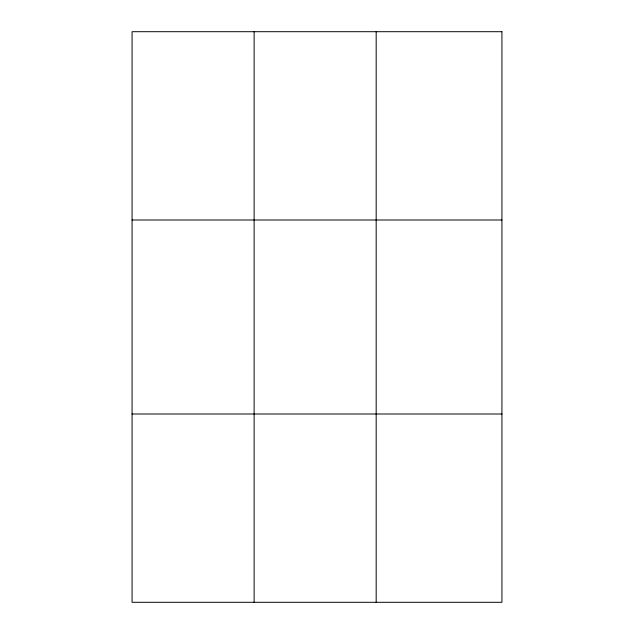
<?xml version="1.0" encoding="UTF-8"?>
<svg xmlns="http://www.w3.org/2000/svg" width="634" height="634" viewBox="0 0 634 634"><rect width="100%" height="100%" fill="white"/><g stroke="black" fill="none" stroke-linecap="round" stroke-linejoin="round"><path stroke-width="0.95" d="M254.123 31.7L254.123 602.3M376.176 31.7L376.176 602.3M132.07 219.998L501.93 219.998M132.07 414.002L501.93 414.002M501.93 31.7L501.93 602.3L132.07 602.3L132.07 31.7L501.93 31.7"/></g></svg>
